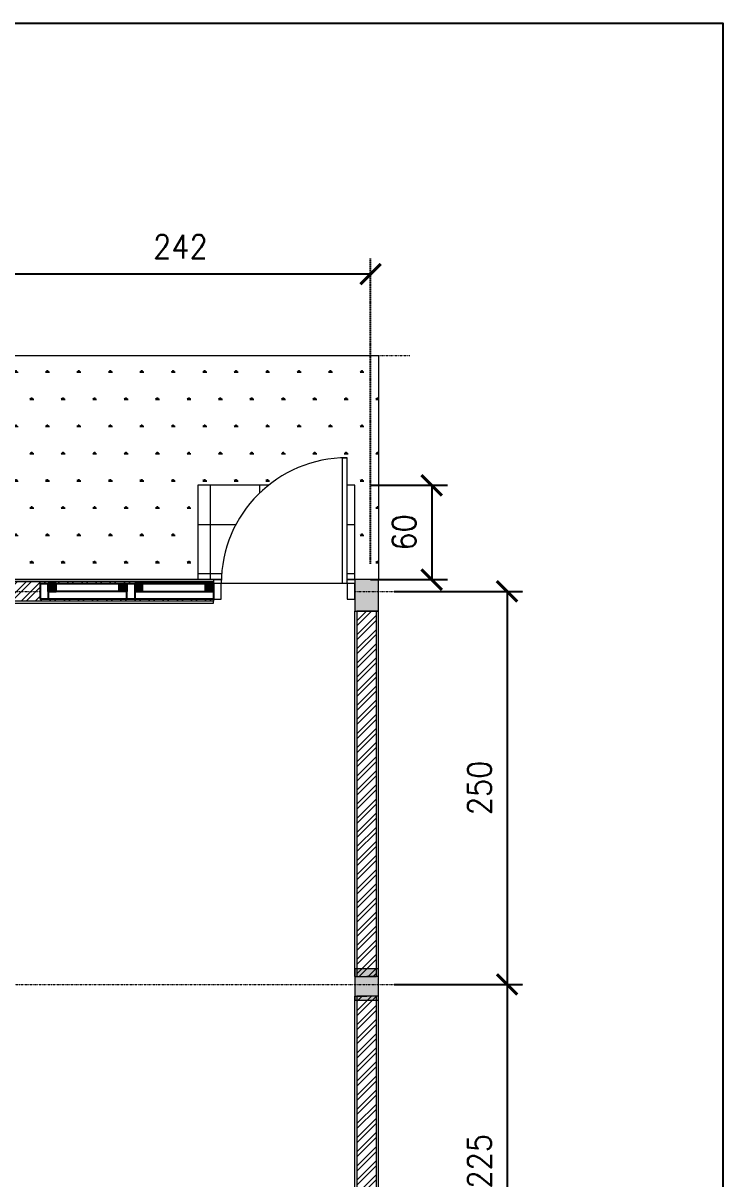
# Model space of a CAD drawing. Header units: inches. Extents: x 21100 to 33138, y 8125 to 24445.
# Drawn here: x 28689 to 33138, y 17094 to 24445 of the extents above; entities that cross this region are included whole.
import ezdxf

# ---------------------------------------------------------------- set-up
doc = ezdxf.new("R2010")
doc.units = ezdxf.units.IN
doc.header["$MEASUREMENT"] = 0
doc.set_wipeout_variables(frame=1)
doc.linetypes.add('( Hidden )', pattern=[0.375, 0.25, -0.125])
doc.linetypes.add('DASHDOT', pattern=[1, 0.5, -0.25, 0, -0.25])
doc.layers.get('Defpoints').update_dxf_attribs({"color": 251})
for name, color, linetype, lineweight in [('COLUMN', 30, 'Continuous', 13), ('GARIS_AS', 8, 'DASHDOT', 0), ('GARIS_DIM', 2, 'Continuous', 5), ('GARIS_OBJECT', 7, 'Continuous', 13), ('HATCH', 8, 'Continuous', 5), ('SINGLE DOOR', 7, 'Continuous', 9), ('WALL', 42, 'Continuous', 9)]:
    doc.layers.add(name, color=color, linetype=linetype, lineweight=lineweight)
doc.styles.add('ROMANS', font='romans.shx', dxfattribs={"width": 0.9})
doc.dimstyles.new('100 (CM)', dxfattribs={"dimscale": 100, "dimtxt": 1.5, "dimasz": 1.3, "dimexe": 1, "dimexo": 1, "dimgap": 1, "dimtad": 1, "dimdec": 0, "dimlfac": 0.1, "dimzin": 0, "dimdsep": 46, "dimtxsty": 'ROMANS', "dimblk": 'ARCHTICK', "dimcen": 0.09, "dimclrt": 6, "dimadec": 0, "dimazin": 0, "dimtfac": 1, "dimtdec": 0, "dimtmove": 0, "dimatfit": 3, "dimfxl": 1, "dimtolj": 1, "dimtzin": 0, "dimarcsym": 0})

# ---------------------------------------------------------------- blocks, each defined once
blk = doc.blocks.new('*U3')
at = {"layer": 'WALL'}
h = blk.add_hatch(dxfattribs=at)
h.set_pattern_fill('STEEL', color=256, scale=20, style=0)
h.set_pattern_definition([(45, (-7776.73, 1e-08), (-44.9013, 44.9013), []), (45, (-7776.73, 31.75), (-44.9013, 44.9013), [])])
h.paths.add_polyline_path([(-2875, -62.5), (-2875, 62.5), (0, 62.5), (0, -62.5)])
for p, q in [((-2875, 75), (-2875, 0)), ((-2875, 75), (0, 75)), ((0, 75), (0, 0)), ((-2875, -75), (-2875, 0)), ((0, -75), (0, 0)), ((-2875, -75), (0, -75))]:
    blk.add_line(p, q, dxfattribs=at)
blk.add_lwpolyline([(-2875, -62.5), (-2875, 62.5), (0, 62.5), (0, -62.5)], close=True, dxfattribs=at)
blk = doc.blocks.new('KOLOM 150X200')
h = blk.add_hatch(color=256)
h.dxf.hatch_style = 1
h.paths.add_polyline_path([(100, -75), (100, 75), (-100, 75), (-100, -75)])
blk.add_lwpolyline([(-100, 75), (-100, -75), (100, -75), (100, 75)], close=True)
blk = doc.blocks.new('*U13')
at = {"layer": 'WALL'}
h = blk.add_hatch(dxfattribs=at)
h.set_pattern_fill('STEEL', color=256, scale=20, style=0)
h.set_pattern_definition([(45, (-8101.73, 1e-08), (-44.9013, 44.9013), []), (45, (-8101.73, 31.75), (-44.9013, 44.9013), [])])
h.paths.add_polyline_path([(-2325, -62.5), (-2325, 62.5), (0, 62.5), (0, -62.5)])
for p, q in [((-2325, 75), (-2325, 0)), ((-2325, 75), (0, 75)), ((0, 75), (0, 0)), ((-2325, -75), (-2325, 0)), ((0, -75), (0, 0)), ((-2325, -75), (0, -75))]:
    blk.add_line(p, q, dxfattribs=at)
blk.add_lwpolyline([(-2325, -62.5), (-2325, 62.5), (0, 62.5), (0, -62.5)], close=True, dxfattribs=at)
blk = doc.blocks.new('_ArchTick')
at = {"color": 0, "linetype": 'ByBlock', "const_width": 0.15}
blk.add_lwpolyline([(-0.5, -0.5), (0.5, 0.5)], dxfattribs=at)
blk = doc.blocks.new('*D47')
at = {"layer": 'Defpoints', "color": 0, "ltscale": 2, "transparency": 16777216}
for p in [(28478.5, 22848.4), (28478.5, 20905.8), (30898.5, 20905.8)]:
    blk.add_point(p, dxfattribs=at)
at = {"layer": 'GARIS_DIM', "color": 0, "linetype": '( Hidden )', "lineweight": -2, "ltscale": 2, "transparency": 16777216}
for p, q in [((28478.5, 21005.8), (28478.5, 22948.4)), ((30898.5, 21005.8), (30898.5, 22948.4))]:
    blk.add_line(p, q, dxfattribs=at)
at = {"layer": 'GARIS_DIM', "color": 0, "lineweight": -2, "ltscale": 2, "transparency": 16777216}
blk.add_line((30898.5, 22848.4), (28478.5, 22848.4), dxfattribs=at)
at = {"layer": 'GARIS_DIM', "color": 0, "lineweight": -2, "ltscale": 2, "transparency": 16777216, "xscale": 130, "yscale": 130, "zscale": 130, "rotation": 180}
blk.add_blockref('_ArchTick', (28478.5, 22848.4), dxfattribs=at)
at = {"layer": 'GARIS_DIM', "color": 0, "lineweight": -2, "ltscale": 2, "transparency": 16777216, "xscale": 130, "yscale": 130, "zscale": 130}
blk.add_blockref('_ArchTick', (30898.5, 22848.4), dxfattribs=at)
at = {"layer": 'GARIS_DIM', "color": 6, "ltscale": 2, "transparency": 16777216, "insert": (29688.5, 23023.4), "char_height": 150, "attachment_point": 5, "style": 'ROMANS'}
blk.add_mtext('\\A1;242', dxfattribs=at)
blk = doc.blocks.new('*U24')
at = {"layer": 'WALL'}
h = blk.add_hatch(dxfattribs=at)
h.set_pattern_fill('STEEL', color=256, scale=20, style=0)
h.set_pattern_definition([(45, (-8426.73, 1e-08), (-44.9013, 44.9013), []), (45, (-8426.73, 31.75), (-44.9013, 44.9013), [])])
h.paths.add_polyline_path([(-2650, -62.5), (-2650, 62.5), (0, 62.5), (0, -62.5)])
for p, q in [((-2650, 75), (-2650, 0)), ((-2650, 75), (0, 75)), ((0, 75), (0, 0)), ((-2650, -75), (-2650, 0)), ((0, -75), (0, 0)), ((-2650, -75), (0, -75))]:
    blk.add_line(p, q, dxfattribs=at)
blk.add_lwpolyline([(-2650, -62.5), (-2650, 62.5), (0, 62.5), (0, -62.5)], close=True, dxfattribs=at)
blk = doc.blocks.new('*D52')
at = {"layer": 'Defpoints', "color": 0, "transparency": 16777216}
for p in [(30948.5, 20830.8), (30948.5, 18330.8), (31765.8, 18330.8)]:
    blk.add_point(p, dxfattribs=at)
at = {"layer": 'GARIS_DIM', "color": 0, "linetype": '( Hidden )', "lineweight": -2, "transparency": 16777216}
for p, q in [((31048.5, 20830.8), (31865.8, 20830.8)), ((31048.5, 18330.8), (31865.8, 18330.8))]:
    blk.add_line(p, q, dxfattribs=at)
at = {"layer": 'GARIS_DIM', "color": 0, "lineweight": -2, "transparency": 16777216}
blk.add_line((31765.8, 20830.8), (31765.8, 18330.8), dxfattribs=at)
at = {"layer": 'GARIS_DIM', "color": 0, "lineweight": -2, "transparency": 16777216, "xscale": 130, "yscale": 130, "zscale": 130}
for p, rotation in [((31765.8, 20830.8), 90), ((31765.8, 18330.8), 270)]:
    blk.add_blockref('_ArchTick', p, dxfattribs=dict(at, rotation=rotation))
at = {"layer": 'GARIS_DIM', "color": 6, "transparency": 16777216, "insert": (31590.8, 19580.8), "char_height": 150, "attachment_point": 5, "rotation": 90, "style": 'ROMANS'}
blk.add_mtext('\\A1;250', dxfattribs=at)
blk = doc.blocks.new('*D53')
at = {"layer": 'Defpoints', "color": 0, "transparency": 16777216}
for p in [(30948.5, 18330.8), (30948.5, 16080.8), (31765.8, 16080.8)]:
    blk.add_point(p, dxfattribs=at)
at = {"layer": 'GARIS_DIM', "color": 0, "linetype": '( Hidden )', "lineweight": -2, "transparency": 16777216}
for p, q in [((31048.5, 18330.8), (31865.8, 18330.8)), ((31048.5, 16080.8), (31865.8, 16080.8))]:
    blk.add_line(p, q, dxfattribs=at)
at = {"layer": 'GARIS_DIM', "color": 0, "lineweight": -2, "transparency": 16777216}
blk.add_line((31765.8, 18330.8), (31765.8, 16080.8), dxfattribs=at)
at = {"layer": 'GARIS_DIM', "color": 0, "lineweight": -2, "transparency": 16777216, "xscale": 130, "yscale": 130, "zscale": 130}
for p, rotation in [((31765.8, 18330.8), 90), ((31765.8, 16080.8), 270)]:
    blk.add_blockref('_ArchTick', p, dxfattribs=dict(at, rotation=rotation))
at = {"layer": 'GARIS_DIM', "color": 6, "transparency": 16777216, "insert": (31590.8, 17205.8), "char_height": 150, "attachment_point": 5, "rotation": 90, "style": 'ROMANS'}
blk.add_mtext('\\A1;225', dxfattribs=at)
blk = doc.blocks.new('*D46')
at = {"layer": 'Defpoints', "color": 0, "transparency": 16777216}
for p in [(30798.5, 21505.8), (30798.5, 20905.8), (31286.5, 20905.8)]:
    blk.add_point(p, dxfattribs=at)
at = {"layer": 'GARIS_DIM', "color": 0, "linetype": '( Hidden )', "lineweight": -2, "transparency": 16777216}
for p, q in [((30898.5, 21505.8), (31386.5, 21505.8)), ((30898.5, 20905.8), (31386.5, 20905.8))]:
    blk.add_line(p, q, dxfattribs=at)
at = {"layer": 'GARIS_DIM', "color": 0, "lineweight": -2, "transparency": 16777216}
blk.add_line((31286.5, 21505.8), (31286.5, 20905.8), dxfattribs=at)
at = {"layer": 'GARIS_DIM', "color": 0, "lineweight": -2, "transparency": 16777216, "xscale": 130, "yscale": 130, "zscale": 130}
for p, rotation in [((31286.5, 21505.8), 90), ((31286.5, 20905.8), 270)]:
    blk.add_blockref('_ArchTick', p, dxfattribs=dict(at, rotation=rotation))
at = {"layer": 'GARIS_DIM', "color": 6, "transparency": 16777216, "insert": (31111.5, 21205.8), "char_height": 150, "attachment_point": 5, "rotation": 90, "style": 'ROMANS'}
blk.add_mtext('\\A1;60', dxfattribs=at)
blk = doc.blocks.new('SINGLE DOOR 80CM')
blk.add_wipeout([(-900, -25), (-900, 75), (0, 75), (0, -25)]).dxf.layer = 'SINGLE DOOR'
at = {"layer": 'SINGLE DOOR'}
for q in [(-50, 875), (-850, 75)]:
    blk.add_line((-50, 75), q, dxfattribs=at)
blk.add_lwpolyline([(-80, 75), (-80, 875), (-50, 875)], dxfattribs=at)
for points in [[(-900, -25), (-850, -25), (-850, 75), (-900, 75)], [(-50, -25), (0, -25), (0, 75), (-50, 75)]]:
    blk.add_lwpolyline(points, close=True, dxfattribs=at)
blk.add_arc((-50, 75), 800, 90, 180, dxfattribs=at)
blk = doc.blocks.new('PJ1')
blk.add_blockref('SINGLE DOOR 80CM', (0, 50))
blk.add_wipeout([(-2000, 25), (-2000, 125), (-900, 125), (-900, 25)])
h = blk.add_hatch(color=256)
h.dxf.hatch_style = 1
h.paths.add_polyline_path([(-1950, 125), (-1950, 75), (-1900, 75), (-1900, 125)])
h = blk.add_hatch(color=256)
h.dxf.hatch_style = 1
h.paths.add_polyline_path([(-1450, 125), (-1450, 75), (-1500, 75), (-1500, 125)])
h = blk.add_hatch(color=256)
h.dxf.hatch_style = 1
h.paths.add_polyline_path([(-1400, 125), (-1400, 75), (-1350, 75), (-1350, 125)])
h = blk.add_hatch(color=256)
h.dxf.hatch_style = 1
h.paths.add_polyline_path([(-900, 125), (-900, 75), (-950, 75), (-950, 125)])
for points in [[(-2000, 25), (-2000, 125), (-900, 125), (-900, 25)], [(-2000, 125), (-1950, 125), (-1950, 25), (-2000, 25)], [(-1950, 125), (-1450, 125), (-1450, 75), (-1950, 75)], [(-1950, 125), (-1950, 75), (-1900, 75), (-1900, 125)], [(-1450, 125), (-1450, 75), (-1500, 75), (-1500, 125)], [(-1450, 125), (-1400, 125), (-1400, 25), (-1450, 25)], [(-900, 125), (-1400, 125), (-1400, 75), (-900, 75)], [(-1400, 125), (-1400, 75), (-1350, 75), (-1350, 125)], [(-900, 125), (-900, 75), (-950, 75), (-950, 125)]]:
    blk.add_lwpolyline(points, close=True)

msp = doc.modelspace()

# ---------------------------------------------------------------- hatches: boundary and pattern name
at = {"layer": 'HATCH'}
h = msp.add_hatch(dxfattribs=at)
h.set_pattern_fill('SWAMP', color=256, scale=200)
h.set_pattern_definition([(0, (-1369.09, 5943.92), (100, 173.2051), [25, -175]), (90, (-1356.59, 5943.92), (-100, 173.20508), [12.5, -333.9102]), (90, (-1353.46, 5943.92), (-100, 173.20508), [10, -336.4102]), (90, (-1359.71, 5943.92), (-100, 173.20508), [10, -336.4102]), (60, (-1350.34, 5943.92), (-100, 173.2051), [8, -192]), (120, (-1362.84, 5943.92), (-200, 8e-08), [8, -192])])
h.paths.add_polyline_path([(30948.5, 20905.8), (24948.5, 20905.8), (24948.5, 22330.8), (30948.5, 22330.8)])
h.paths.add_polyline_path([(29798.5, 20905.8), (30798.5, 20905.8), (30798.5, 21505.8), (29798.5, 21505.8)], flags=17)
h = msp.add_hatch(dxfattribs=at)
h.set_pattern_fill('ANSI37', color=256, scale=2500, angle=45)
h.set_pattern_definition([(90, (-1369.1, 10943.92), (-312.5, 0), []), (180, (-1369.1, 10943.92), (-3e-14, -312.5), [])])
h.paths.add_polyline_path([(29798.5, 20905.8), (30798.5, 20905.8), (30798.5, 21505.8), (29798.5, 21505.8)])

# ---------------------------------------------------------------- linework, layer by layer
at = {"layer": 'GARIS_AS'}
for p, q in [((23236.2, 22330.8), (31148.5, 22330.8)), ((23236.2, 20830.8), (31148.5, 20830.8)), ((23236.2, 18330.8), (31148.5, 18330.8))]:
    msp.add_line(p, q, dxfattribs=at)
at = {"layer": 'GARIS_OBJECT'}
for points in [[(30948.5, 20905.8), (24948.5, 20905.8), (24948.5, 22330.8), (30948.5, 22330.8)], [(29798.5, 20905.8), (30798.5, 20905.8), (30798.5, 21505.8), (29798.5, 21505.8)]]:
    msp.add_lwpolyline(points, close=True, dxfattribs=at)

# ---------------------------------------------------------------- block references
at = {"layer": 'COLUMN', "rotation": 270}
for p in [(30873.5, 20805.8), (30873.5, 18330.8)]:
    msp.add_blockref('KOLOM 150X200', p, dxfattribs=at)
at = {"layer": 'WALL', "ltscale": 20}
msp.add_blockref('*U3', (29898.5, 20830.8), dxfattribs=at)
at = {"layer": 'WALL', "ltscale": 20, "xscale": -1, "rotation": 270}
for name, p in [('*U13', (30873.5, 20705.8)), ('*U24', (30873.5, 18255.8))]:
    msp.add_blockref(name, p, dxfattribs=at)

# ---------------------------------------------------------------- dimensions: what is measured, and where the dimension line sits
at = {"layer": 'GARIS_DIM', "ltscale": 2}
dim = msp.add_linear_dim(base=(28478.5, 22848.4), p1=(30898.5, 20905.8), p2=(28478.5, 20905.8), dimstyle='100 (CM)', dxfattribs=at)
dim.commit()
dim.dimension.update_dxf_attribs({"geometry": '*D47', "text_midpoint": (29688.5, 23023.4)})
at = {"layer": 'GARIS_DIM'}
dim = msp.add_linear_dim(base=(31286.5, 20905.8), p1=(30798.5, 21505.8), p2=(30798.5, 20905.8), angle=90, dimstyle='100 (CM)', dxfattribs=at)
dim.commit()
dim.dimension.update_dxf_attribs({"geometry": '*D46', "text_midpoint": (31111.5, 21205.8)})
for base, p1, p2, picture, middle in [((31765.8, 18330.8), (30948.5, 20830.8), (30948.5, 18330.8), '*D52', (31590.8, 19580.8)), ((31765.8, 16080.8), (30948.5, 18330.8), (30948.5, 16080.8), '*D53', (31590.8, 17205.8))]:
    dim = msp.add_linear_dim(base=base, p1=p1, p2=p2, angle=90, dimstyle='100 (CM)', override={"dimtmove": 1}, dxfattribs=at)
    dim.commit()
    dim.dimension.update_dxf_attribs({"geometry": picture, "text_midpoint": middle})

# ---------------------------------------------------------------- next in the draw order: wipeouts: each hides what was drawn before it
msp.add_wipeout([(30748.5, 20880.8), (30748.5, 21680.8), (30718.5, 21680.2), (30624, 21671), (30559.4, 21658.1), (30500.2, 21641.3), (30420.2, 21610.3), (30364.8, 21582.8), (30312.2, 21551.3), (30249.1, 21505.8), (30215.8, 21477.7), (30166.5, 21429.7), (30133.2, 21392.1), (30095.2, 21342.4), (30056.8, 21282.8), (30021.5, 21214.7), (29990.7, 21137.1), (29974.4, 21082.6), (29953.2, 20967.1), (29949.6, 20923.2), (29948.5, 20865.3), (29948.5, 20830.8), (29948.5, 20780.8), (30798.5, 20780.8), (30798.5, 20880.8)])

# ---------------------------------------------------------------- next in the draw order: block references
msp.add_blockref('PJ1', (30798.5, 20755.8))

# ---------------------------------------------------------------- next in the draw order: linework, layer by layer
msp.add_lwpolyline([(21100.1, 24445.1), (33138.3, 24445.1), (33138.3, 8124.9), (21100.1, 8124.9)], close=True)

doc.saveas('drawing.dxf')
